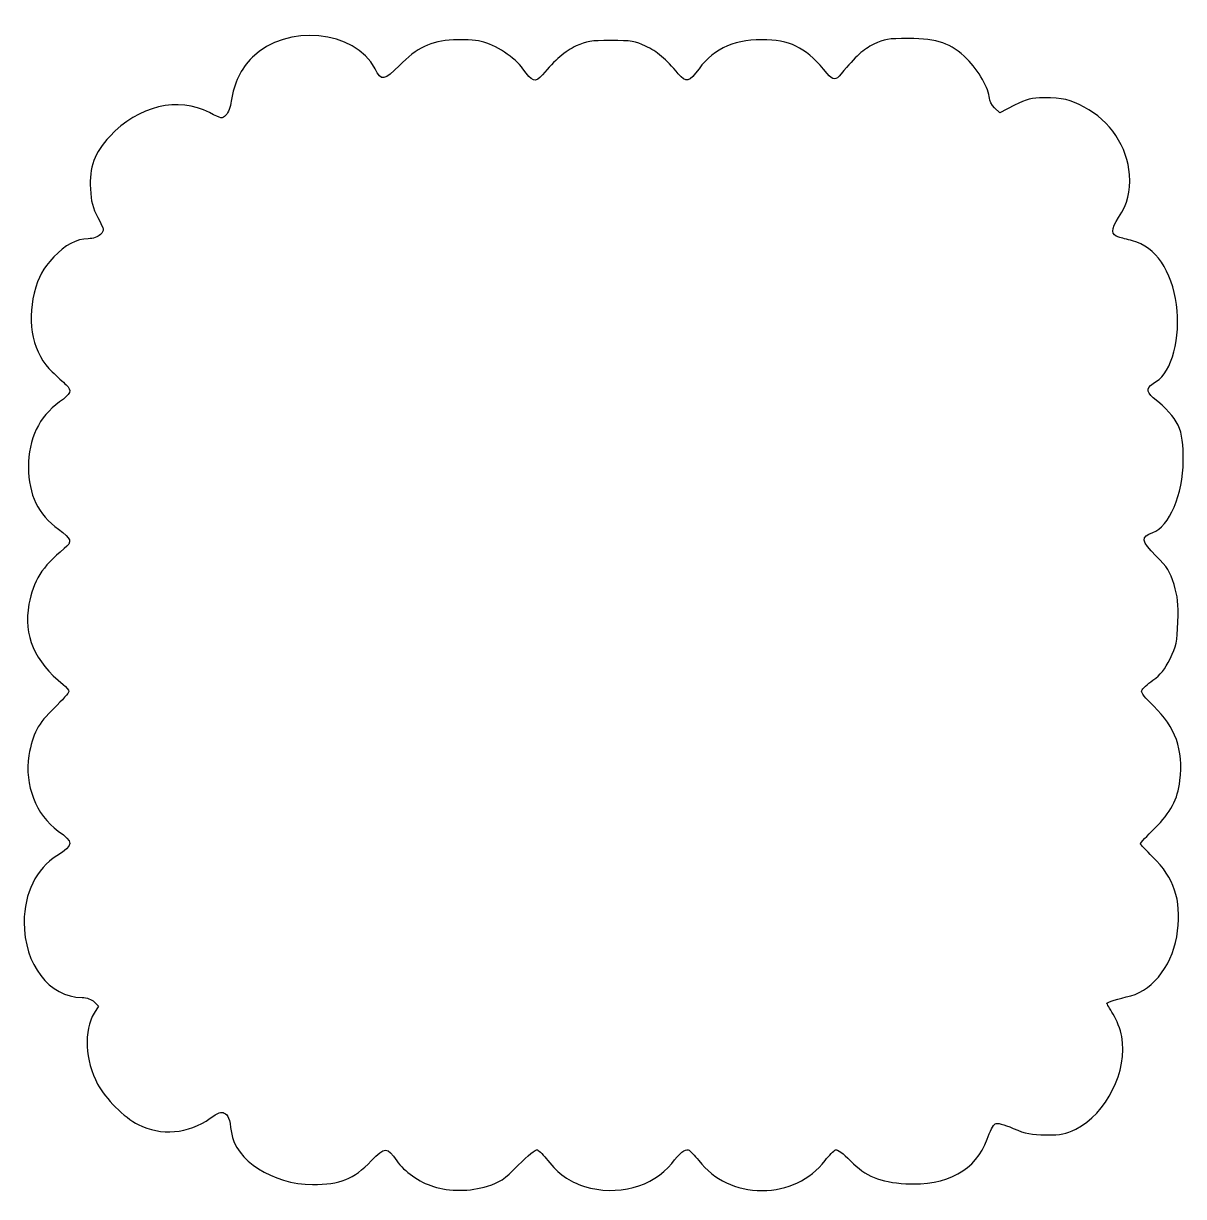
# Model space of a CAD drawing. Header units: centimetres. Extents: x -9.9 to 4.7, y -7.4 to 7.4.
import ezdxf

# ---------------------------------------------------------------- set-up
doc = ezdxf.new("R2010")
doc.units = ezdxf.units.CM
doc.header["$MEASUREMENT"] = 0
doc.layers.add('Layer 1', color=7, linetype='Continuous')

msp = doc.modelspace()

# ---------------------------------------------------------------- linework, layer by layer
at = {"layer": 'Layer 1'}
msp.add_open_spline([(-4.71699, -7.31431), (-4.90095, -7.25547), (-5.08513, -7.12612), (-5.1801, -6.98908), (-5.1801, -6.98908), (-5.30325, -6.81138), (-5.32912, -6.81142), (-5.5013, -6.98958), (-5.5013, -6.98958), (-5.72738, -7.22352), (-5.89024, -7.28906), (-6.24359, -7.28828), (-6.24359, -7.28828), (-6.74275, -7.28719), (-7.21967, -6.98061), (-7.26726, -6.63025), (-7.26726, -6.63025), (-7.29189, -6.44883), (-7.30435, -6.41526), (-7.35758, -6.38677), (-7.35758, -6.38677), (-7.39456, -6.36698), (-7.43436, -6.38189), (-7.53439, -6.45301), (-7.53439, -6.45301), (-7.80992, -6.64892), (-8.15501, -6.67886), (-8.4437, -6.53191), (-8.4437, -6.53191), (-8.6195, -6.44242), (-8.85381, -6.20844), (-8.95459, -6.02173), (-8.95459, -6.02173), (-9.11413, -5.72618), (-9.13291, -5.34482), (-8.99864, -5.12756), (-8.99864, -5.12756), (-8.99864, -5.12756), (-8.94403, -5.0392), (-8.94403, -5.0392), (-8.94403, -5.0392), (-8.94403, -5.0392), (-8.99828, -4.98495), (-8.99828, -4.98495), (-8.99828, -4.98495), (-9.03304, -4.95019), (-9.08818, -4.93028), (-9.15175, -4.92954), (-9.15175, -4.92954), (-9.56544, -4.9247), (-9.88181, -4.51243), (-9.88181, -3.9782), (-9.88181, -3.9782), (-9.88181, -3.6134), (-9.73053, -3.3064), (-9.46858, -3.1396), (-9.46858, -3.1396), (-9.2567, -3.00468), (-9.25477, -2.96962), (-9.45143, -2.82834), (-9.45143, -2.82834), (-9.73362, -2.6256), (-9.88097, -2.24584), (-9.82095, -1.87601), (-9.82095, -1.87601), (-9.77659, -1.60274), (-9.70813, -1.47406), (-9.50089, -1.27449), (-9.50089, -1.27449), (-9.39981, -1.17715), (-9.31711, -1.08397), (-9.31711, -1.06741), (-9.31711, -1.06741), (-9.31711, -1.05086), (-9.3492, -1.01143), (-9.38843, -0.97979), (-9.38843, -0.97979), (-9.75291, -0.68575), (-9.89042, -0.36401), (-9.82128, 0.033), (-9.82128, 0.033), (-9.77009, 0.32696), (-9.65721, 0.50523), (-9.37636, 0.73567), (-9.37636, 0.73567), (-9.27046, 0.82256), (-9.28153, 0.8596), (-9.44942, 0.98023), (-9.44942, 0.98023), (-9.70326, 1.16259), (-9.82673, 1.41846), (-9.82727, 1.76326), (-9.82727, 1.76326), (-9.82784, 2.12097), (-9.69483, 2.40056), (-9.43549, 2.5868), (-9.43549, 2.5868), (-9.29052, 2.69091), (-9.27548, 2.73043), (-9.35313, 2.80322), (-9.35313, 2.80322), (-9.38721, 2.83515), (-9.4663, 2.90891), (-9.52889, 2.96711), (-9.52889, 2.96711), (-9.76308, 3.18489), (-9.85289, 3.57982), (-9.75425, 3.95813), (-9.75425, 3.95813), (-9.69625, 4.18061), (-9.6547, 4.25745), (-9.50611, 4.41713), (-9.50611, 4.41713), (-9.36683, 4.5668), (-9.21755, 4.64579), (-9.07237, 4.64664), (-9.07237, 4.64664), (-9.00911, 4.64701), (-8.95402, 4.66635), (-8.92037, 4.7), (-8.92037, 4.7), (-8.86763, 4.75274), (-8.86766, 4.75292), (-8.95125, 4.91238), (-8.95125, 4.91238), (-9.01845, 5.04059), (-9.03715, 5.11217), (-9.04631, 5.27632), (-9.04631, 5.27632), (-9.06154, 5.54926), (-8.99455, 5.73043), (-8.80168, 5.93798), (-8.80168, 5.93798), (-8.44363, 6.32326), (-7.93576, 6.44411), (-7.54203, 6.23772), (-7.54203, 6.23772), (-7.38928, 6.15765), (-7.38417, 6.15683), (-7.33614, 6.20486), (-7.33614, 6.20486), (-7.30905, 6.23195), (-7.27824, 6.31179), (-7.26767, 6.38228), (-7.26767, 6.38228), (-7.23259, 6.61619), (-7.15095, 6.78577), (-7.00143, 6.93529), (-7.00143, 6.93529), (-6.57402, 7.3627), (-5.70465, 7.28128), (-5.45422, 6.79038), (-5.45422, 6.79038), (-5.37354, 6.63224), (-5.33823, 6.637), (-5.14732, 6.8317), (-5.14732, 6.8317), (-4.92778, 7.0556), (-4.75194, 7.13929), (-4.46627, 7.15582), (-4.46627, 7.15582), (-4.35134, 7.16248), (-4.19394, 7.1536), (-4.11543, 7.13603), (-4.11543, 7.13603), (-3.93733, 7.09617), (-3.68649, 6.93118), (-3.58806, 6.78916), (-3.58806, 6.78916), (-3.47441, 6.62515), (-3.42839, 6.61092), (-3.34267, 6.71328), (-3.34267, 6.71328), (-3.18336, 6.90351), (-3.05522, 7.01314), (-2.9157, 7.07857), (-2.9157, 7.07857), (-2.78519, 7.13979), (-2.73599, 7.14753), (-2.47763, 7.14753), (-2.47763, 7.14753), (-2.21797, 7.14753), (-2.1709, 7.14003), (-2.04107, 7.078), (-2.04107, 7.078), (-1.8962, 7.00879), (-1.78508, 6.91487), (-1.62766, 6.72856), (-1.62766, 6.72856), (-1.52724, 6.60971), (-1.49297, 6.6179), (-1.3658, 6.79113), (-1.3658, 6.79113), (-1.17358, 7.05299), (-0.88898, 7.17413), (-0.50871, 7.15595), (-0.50871, 7.15595), (-0.1783, 7.14016), (0.00262, 7.03873), (0.25219, 6.72936), (0.25219, 6.72936), (0.32404, 6.6403), (0.35562, 6.63994), (0.42817, 6.72739), (0.42817, 6.72739), (0.61589, 6.95364), (0.70562, 7.03501), (0.83911, 7.10005), (0.83911, 7.10005), (0.97433, 7.16594), (1.01585, 7.1728), (1.27945, 7.17285), (1.27945, 7.17285), (1.64674, 7.17291), (1.81083, 7.11522), (2.0167, 6.91366), (2.0167, 6.91366), (2.1554, 6.77786), (2.2981, 6.52772), (2.2981, 6.42036), (2.2981, 6.42036), (2.2981, 6.3897), (2.32718, 6.33552), (2.36273, 6.29997), (2.36273, 6.29997), (2.36273, 6.29997), (2.42737, 6.23533), (2.42737, 6.23533), (2.42737, 6.23533), (2.42737, 6.23533), (2.61365, 6.32996), (2.61365, 6.32996), (2.61365, 6.32996), (2.77446, 6.41166), (2.82516, 6.4246), (2.98452, 6.4246), (2.98452, 6.4246), (3.22431, 6.4246), (3.31095, 6.40478), (3.49463, 6.30794), (3.49463, 6.30794), (3.81772, 6.13759), (4.04287, 5.80104), (4.06481, 5.45564), (4.06481, 5.45564), (4.07932, 5.22724), (4.04706, 5.10043), (3.92713, 4.9145), (3.92713, 4.9145), (3.83036, 4.76447), (3.83174, 4.69142), (3.93187, 4.66507), (3.93187, 4.66507), (3.95735, 4.65836), (4.03538, 4.63797), (4.10527, 4.61976), (4.10527, 4.61976), (4.39284, 4.54482), (4.60171, 4.2411), (4.65873, 3.81498), (4.65873, 3.81498), (4.7138, 3.40337), (4.59786, 2.96038), (4.40534, 2.84679), (4.40534, 2.84679), (4.27534, 2.77009), (4.26637, 2.72313), (4.36586, 2.64018), (4.36586, 2.64018), (4.69268, 2.36769), (4.74656, 2.25398), (4.74381, 1.84263), (4.74381, 1.84263), (4.741, 1.42421), (4.56498, 1.0099), (4.35961, 0.93831), (4.35961, 0.93831), (4.20467, 0.88429), (4.21195, 0.83036), (4.39938, 0.64386), (4.39938, 0.64386), (4.5483, 0.49567), (4.57693, 0.45052), (4.62741, 0.28435), (4.62741, 0.28435), (4.67525, 0.12684), (4.68346, 0.04564), (4.67539, -0.1901), (4.67539, -0.1901), (4.66654, -0.44874), (4.65765, -0.49077), (4.5773, -0.654), (4.5773, -0.654), (4.51089, -0.7889), (4.45737, -0.85616), (4.36184, -0.92479), (4.36184, -0.92479), (4.29193, -0.97501), (4.22789, -1.03395), (4.21952, -1.05577), (4.21952, -1.05577), (4.20962, -1.08158), (4.2626, -1.15057), (4.3712, -1.25328), (4.3712, -1.25328), (4.64669, -1.51384), (4.74741, -1.80034), (4.70131, -2.19226), (4.70131, -2.19226), (4.67302, -2.43275), (4.58921, -2.59164), (4.38426, -2.79336), (4.38426, -2.79336), (4.28462, -2.89144), (4.2031, -2.97832), (4.2031, -2.98644), (4.2031, -2.98644), (4.2031, -2.99456), (4.27368, -3.07092), (4.35996, -3.15613), (4.35996, -3.15613), (4.62894, -3.42179), (4.71917, -3.69075), (4.67293, -4.08904), (4.67293, -4.08904), (4.62665, -4.48763), (4.37758, -4.83133), (4.08093, -4.90595), (4.08093, -4.90595), (3.92691, -4.94469), (3.77976, -4.99098), (3.77976, -5.00068), (3.77976, -5.00068), (3.77976, -5.00541), (3.81562, -5.06756), (3.85945, -5.13878), (3.85945, -5.13878), (3.90327, -5.21001), (3.95182, -5.33693), (3.96733, -5.42082), (3.96733, -5.42082), (4.04658, -5.84952), (3.77366, -6.40036), (3.38825, -6.58963), (3.38825, -6.58963), (3.25787, -6.65365), (3.20681, -6.66354), (3.01247, -6.6624), (3.01247, -6.6624), (2.82232, -6.66129), (2.75841, -6.6486), (2.59881, -6.58027), (2.59881, -6.58027), (2.47623, -6.52779), (2.39612, -6.50724), (2.37034, -6.52166), (2.37034, -6.52166), (2.3485, -6.53388), (2.30325, -6.62146), (2.26977, -6.71628), (2.26977, -6.71628), (2.13208, -7.10632), (1.7604, -7.30989), (1.2429, -7.27869), (1.2429, -7.27869), (0.91554, -7.25895), (0.73504, -7.18453), (0.54607, -6.99137), (0.54607, -6.99137), (0.45146, -6.89467), (0.38029, -6.84227), (0.35615, -6.85154), (0.35615, -6.85154), (0.33491, -6.85969), (0.27569, -6.92006), (0.22456, -6.98569), (0.22456, -6.98569), (0.03257, -7.23212), (-0.24653, -7.36487), (-0.57263, -7.36487), (-0.57263, -7.36487), (-0.89874, -7.36487), (-1.17783, -7.23212), (-1.36983, -6.98569), (-1.36983, -6.98569), (-1.42096, -6.92006), (-1.48046, -6.85958), (-1.50205, -6.8513), (-1.50205, -6.8513), (-1.54084, -6.83641), (-1.60778, -6.89108), (-1.7106, -7.02162), (-1.7106, -7.02162), (-1.945, -7.31924), (-2.40497, -7.44039), (-2.81219, -7.31175), (-2.81219, -7.31175), (-3.00701, -7.2502), (-3.14392, -7.15371), (-3.27483, -6.98569), (-3.27483, -6.98569), (-3.32596, -6.92006), (-3.38452, -6.85994), (-3.40495, -6.8521), (-3.40495, -6.8521), (-3.42763, -6.8434), (-3.52249, -6.91876), (-3.6484, -7.04552), (-3.6484, -7.04552), (-3.83249, -7.23085), (-3.87414, -7.25921), (-4.03546, -7.30903), (-4.03546, -7.30903), (-4.2575, -7.37761), (-4.51291, -7.37959), (-4.71699, -7.31431)], degree=3, knots=[0, 0, 0, 0, 0.00952381, 0.00952381, 0.00952381, 0.00952381, 0.01904762, 0.01904762, 0.01904762, 0.01904762, 0.02857143, 0.02857143, 0.02857143, 0.02857143, 0.03809524, 0.03809524, 0.03809524, 0.03809524, 0.04761905, 0.04761905, 0.04761905, 0.04761905, 0.05714286, 0.05714286, 0.05714286, 0.05714286, 0.06666667, 0.06666667, 0.06666667, 0.06666667, 0.07619048, 0.07619048, 0.07619048, 0.07619048, 0.08571429, 0.08571429, 0.08571429, 0.08571429, 0.0952381, 0.0952381, 0.0952381, 0.0952381, 0.1047619, 0.1047619, 0.1047619, 0.1047619, 0.11428571, 0.11428571, 0.11428571, 0.11428571, 0.12380952, 0.12380952, 0.12380952, 0.12380952, 0.13333333, 0.13333333, 0.13333333, 0.13333333, 0.14285714, 0.14285714, 0.14285714, 0.14285714, 0.15238095, 0.15238095, 0.15238095, 0.15238095, 0.16190476, 0.16190476, 0.16190476, 0.16190476, 0.17142857, 0.17142857, 0.17142857, 0.17142857, 0.18095238, 0.18095238, 0.18095238, 0.18095238, 0.19047619, 0.19047619, 0.19047619, 0.19047619, 0.2, 0.2, 0.2, 0.2, 0.20952381, 0.20952381, 0.20952381, 0.20952381, 0.21904762, 0.21904762, 0.21904762, 0.21904762, 0.22857143, 0.22857143, 0.22857143, 0.22857143, 0.23809524, 0.23809524, 0.23809524, 0.23809524, 0.24761905, 0.24761905, 0.24761905, 0.24761905, 0.25714286, 0.25714286, 0.25714286, 0.25714286, 0.26666667, 0.26666667, 0.26666667, 0.26666667, 0.27619048, 0.27619048, 0.27619048, 0.27619048, 0.28571429, 0.28571429, 0.28571429, 0.28571429, 0.2952381, 0.2952381, 0.2952381, 0.2952381, 0.3047619, 0.3047619, 0.3047619, 0.3047619, 0.31428571, 0.31428571, 0.31428571, 0.31428571, 0.32380952, 0.32380952, 0.32380952, 0.32380952, 0.33333333, 0.33333333, 0.33333333, 0.33333333, 0.34285714, 0.34285714, 0.34285714, 0.34285714, 0.35238095, 0.35238095, 0.35238095, 0.35238095, 0.36190476, 0.36190476, 0.36190476, 0.36190476, 0.37142857, 0.37142857, 0.37142857, 0.37142857, 0.38095238, 0.38095238, 0.38095238, 0.38095238, 0.39047619, 0.39047619, 0.39047619, 0.39047619, 0.4, 0.4, 0.4, 0.4, 0.40952381, 0.40952381, 0.40952381, 0.40952381, 0.41904762, 0.41904762, 0.41904762, 0.41904762, 0.42857143, 0.42857143, 0.42857143, 0.42857143, 0.43809524, 0.43809524, 0.43809524, 0.43809524, 0.44761905, 0.44761905, 0.44761905, 0.44761905, 0.45714286, 0.45714286, 0.45714286, 0.45714286, 0.46666667, 0.46666667, 0.46666667, 0.46666667, 0.47619048, 0.47619048, 0.47619048, 0.47619048, 0.48571429, 0.48571429, 0.48571429, 0.48571429, 0.4952381, 0.4952381, 0.4952381, 0.4952381, 0.5047619, 0.5047619, 0.5047619, 0.5047619, 0.51428571, 0.51428571, 0.51428571, 0.51428571, 0.52380952, 0.52380952, 0.52380952, 0.52380952, 0.53333333, 0.53333333, 0.53333333, 0.53333333, 0.54285714, 0.54285714, 0.54285714, 0.54285714, 0.55238095, 0.55238095, 0.55238095, 0.55238095, 0.56190476, 0.56190476, 0.56190476, 0.56190476, 0.57142857, 0.57142857, 0.57142857, 0.57142857, 0.58095238, 0.58095238, 0.58095238, 0.58095238, 0.59047619, 0.59047619, 0.59047619, 0.59047619, 0.6, 0.6, 0.6, 0.6, 0.60952381, 0.60952381, 0.60952381, 0.60952381, 0.61904762, 0.61904762, 0.61904762, 0.61904762, 0.62857143, 0.62857143, 0.62857143, 0.62857143, 0.63809524, 0.63809524, 0.63809524, 0.63809524, 0.64761905, 0.64761905, 0.64761905, 0.64761905, 0.65714286, 0.65714286, 0.65714286, 0.65714286, 0.66666667, 0.66666667, 0.66666667, 0.66666667, 0.67619048, 0.67619048, 0.67619048, 0.67619048, 0.68571429, 0.68571429, 0.68571429, 0.68571429, 0.6952381, 0.6952381, 0.6952381, 0.6952381, 0.7047619, 0.7047619, 0.7047619, 0.7047619, 0.71428571, 0.71428571, 0.71428571, 0.71428571, 0.72380952, 0.72380952, 0.72380952, 0.72380952, 0.73333333, 0.73333333, 0.73333333, 0.73333333, 0.74285714, 0.74285714, 0.74285714, 0.74285714, 0.75238095, 0.75238095, 0.75238095, 0.75238095, 0.76190476, 0.76190476, 0.76190476, 0.76190476, 0.77142857, 0.77142857, 0.77142857, 0.77142857, 0.78095238, 0.78095238, 0.78095238, 0.78095238, 0.79047619, 0.79047619, 0.79047619, 0.79047619, 0.8, 0.8, 0.8, 0.8, 0.80952381, 0.80952381, 0.80952381, 0.80952381, 0.81904762, 0.81904762, 0.81904762, 0.81904762, 0.82857143, 0.82857143, 0.82857143, 0.82857143, 0.83809524, 0.83809524, 0.83809524, 0.83809524, 0.84761905, 0.84761905, 0.84761905, 0.84761905, 0.85714286, 0.85714286, 0.85714286, 0.85714286, 0.86666667, 0.86666667, 0.86666667, 0.86666667, 0.87619048, 0.87619048, 0.87619048, 0.87619048, 0.88571429, 0.88571429, 0.88571429, 0.88571429, 0.8952381, 0.8952381, 0.8952381, 0.8952381, 0.9047619, 0.9047619, 0.9047619, 0.9047619, 0.91428571, 0.91428571, 0.91428571, 0.91428571, 0.92380952, 0.92380952, 0.92380952, 0.92380952, 0.93333333, 0.93333333, 0.93333333, 0.93333333, 0.94285714, 0.94285714, 0.94285714, 0.94285714, 0.95238095, 0.95238095, 0.95238095, 0.95238095, 0.96190476, 0.96190476, 0.96190476, 0.96190476, 0.97142857, 0.97142857, 0.97142857, 0.97142857, 0.98095238, 0.98095238, 0.98095238, 0.98095238, 1, 1, 1, 1], dxfattribs=at)

doc.saveas('drawing.dxf')
